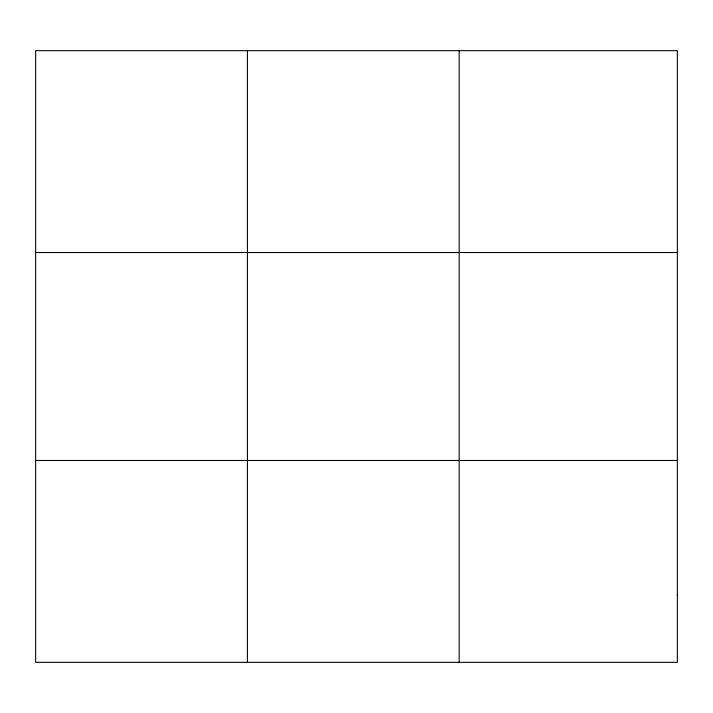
<?xml version="1.0" encoding="UTF-8"?>
<svg xmlns="http://www.w3.org/2000/svg" width="713" height="713" viewBox="0 0 713 713"><rect width="100%" height="100%" fill="white"/><g stroke="black" fill="none" stroke-linecap="round" stroke-linejoin="round"><path stroke-width="1.07" d="M247.411 50.668L247.411 662.332M459.172 50.668L459.172 662.332M35.65 252.518L677.35 252.518M35.65 460.482L677.35 460.482M677.35 595.052L677.35 662.332L35.65 662.332L35.65 50.668L677.35 50.668L677.35 595.052"/></g></svg>
